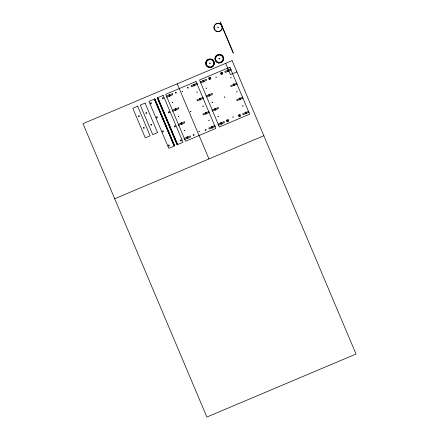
<?xml version="1.0" encoding="UTF-8"?>
<svg xmlns="http://www.w3.org/2000/svg" width="439" height="439" viewBox="0 0 439 439"><rect width="100%" height="100%" fill="white"/><g stroke="black" fill="none" stroke-linecap="round" stroke-linejoin="round"><path stroke-width="0.66" d="M222.167 26.433L222.408 26.752L221.969 26.488M161.843 107.665L161.98 107.989M161.075 114.48L160.915 114.184M162.639 118.19L162.501 117.893M221.519 25.424C221.371 24.754 220.213 23.476 219.083 23.821C218.161 22.746 216.948 24.008 215.829 23.893C215.099 24.985 214.441 25.484 214.095 26.543C214.139 27.481 213.793 28.634 214.583 29.161C215.044 31.103 217.261 31.795 219.121 31.416C221.174 30.9 222.222 28.952 222.315 27.234M170.617 128.446L170.755 128.77M169.849 135.261L169.69 134.965M230.294 46.205L230.431 46.523M156.048 102.616L155.916 102.309M158.397 99.505L158.534 99.823M159.648 102.474L159.785 102.792M163.412 111.38L163.549 111.698M223.083 29.133L223.221 29.457M164.976 115.089L165.113 115.413M163.253 119.688L163.11 119.381M164.823 123.397L164.663 123.096M168.428 123.255L168.56 123.573M228.099 41.008L228.236 41.332M168.269 131.563L168.126 131.256M172.187 132.161L172.324 132.479M231.863 49.914L231.995 50.238M177.202 144.036L177.34 144.354M222.375 26.774C221.772 26.527 222.063 27.838 222.145 26.905M157.771 98.018L157.908 98.341M220.894 23.936L221.026 24.26M222.458 27.646L222.595 27.97M159.966 103.214L160.098 103.538M158.232 107.818L158.111 107.506M161.217 106.183L161.354 106.507M224.653 32.843L224.79 33.166M159.483 110.787L159.362 110.474M226.848 38.039L226.985 38.363M161.678 115.984L161.557 115.666M229.668 44.718L229.806 45.041M164.499 122.662L164.378 122.349M167.171 120.286L167.308 120.604M231.232 48.427L231.369 48.751M166.694 127.859L166.573 127.54M167.007 128.6L166.886 128.287M169.992 126.964L170.129 127.288M233.114 52.883L233.252 53.207M171.561 130.674L171.698 130.998M170.453 136.765L170.321 136.452M173.756 135.87L173.888 136.194M172.022 140.48L171.885 140.162M173.273 143.449L173.153 143.13M175.946 141.067L176.083 141.385M158.002 107.956L158.155 108.318M226.156 35.669L225.97 35.323M160.197 113.147L160.35 113.514M166.48 117.915L166.293 117.57M175.254 138.697L175.068 138.351M223.402 29.874L223.533 30.198M224.027 31.361L224.164 31.679M155.11 100.388L154.978 100.081M155.735 101.875L155.604 101.568M156.493 103.5L156.224 102.858M156.674 104.098L156.531 103.796M159.231 101.568L159.088 102.024L159.511 102.238M159.335 101.727L159.472 102.051M225.904 35.811L226.041 36.135M226.222 36.552L226.354 36.876M157.93 107.067L157.799 106.759M158.056 107.209L158.139 106.765L157.727 106.578M160.8 105.283L160.658 105.733L161.08 105.947M227.473 39.521L227.611 39.845M158.688 108.691L158.413 108.054M161.53 106.924L161.667 107.248M228.412 41.749L228.549 42.073M160.12 112.263L159.994 111.956M160.251 112.406L160.334 111.961L159.922 111.775M162.787 109.893L162.918 110.216M163.725 112.121L163.862 112.444M164.246 113.443L164.104 113.899L164.526 114.113M164.351 113.602L164.488 113.926M162.94 118.942L162.798 118.64M166.233 118.058L166.37 118.382M232.802 52.142L232.939 52.46M166.441 118.64L166.299 119.095L166.721 119.309M166.546 118.799L166.683 119.123M165.135 124.138L164.993 123.831M165.267 124.281L164.998 123.639M167.797 121.768L167.934 122.091M165.448 124.879L165.305 124.577M168.005 122.349L167.868 122.805L168.291 123.019M168.115 122.508L168.247 122.832M168.741 123.996L168.878 124.319M166.836 127.99L166.913 127.546L166.502 127.359M167.33 129.335L167.188 129.028M167.462 129.472L167.193 128.836M168.9 133.044L168.768 132.737M170.283 136.156L169.981 135.519M173.021 134.224L172.878 134.68L173.301 134.894M173.125 134.383L173.262 134.707M171.72 139.728L171.572 139.421M174.59 137.939L174.448 138.389L174.87 138.603M172.478 141.347L172.176 140.716M175.007 138.839L175.145 139.163M175.216 139.421L175.073 139.876L175.496 140.09M175.32 139.58L175.457 139.904M173.91 144.919L173.784 144.612M174.042 145.062L174.124 144.618L173.712 144.431M176.577 142.549L176.708 142.873M174.223 145.666L174.08 145.358M176.78 143.136L176.643 143.586L177.065 143.8M224.57 31.97L224.4 31.613M154.555 99.79L154.709 100.152M158.314 98.627L158.183 98.259M155.807 102.759L155.96 103.121M159.884 102.336L159.714 101.985M228.335 40.876L228.165 40.52M229.586 43.845L229.432 43.483M159.571 111.665L159.725 112.027M162.704 109.02L162.551 108.658M231.155 47.555L230.985 47.198M231.781 49.042L231.627 48.68M161.761 116.862L161.914 117.224M164.894 114.217L164.729 113.86M233.345 52.751L233.175 52.395M167.089 119.408L166.919 119.051M164.581 123.54L164.735 123.902M168.658 123.123L168.488 122.766M166.776 128.737L166.93 129.099M168.346 132.446L168.499 132.808M171.479 129.801L171.309 129.445M168.971 133.933L169.125 134.296M170.541 137.643L170.694 138.005M173.674 134.998L173.504 134.641M171.792 140.612L171.945 140.974M173.361 144.321L173.515 144.683M220.263 22.455L220.4 22.773M220.581 23.196L220.713 23.519M221.179 24.699L221.344 25.001M222.771 28.392L222.908 28.711M223.714 30.615L223.846 30.939M224.966 33.584L225.103 33.907M225.591 35.071L225.728 35.394M154.901 99.807L155.005 99.346L154.594 99.154M155.527 101.288L155.642 100.855L155.252 100.635M227.786 40.267L227.923 40.586M158.605 100.087L158.463 100.536L158.885 100.756M159.022 100.986L159.159 101.31M156.35 103.368L156.218 103.05M229.043 43.236L229.174 43.554M159.544 102.314L159.401 102.764L159.829 102.978M156.975 104.85L156.827 104.537M157.096 105.003L157.211 104.564L156.816 104.345M160.169 103.796L160.032 104.252L160.454 104.466M229.981 45.458L230.118 45.782M160.592 104.696L160.729 105.02M160.904 105.442L161.042 105.761M158.347 107.972L158.474 107.56L158.073 107.314M158.545 108.565L158.408 108.246M158.858 109.306L158.72 108.987M159.17 110.046L159.022 109.734M159.291 110.2L159.406 109.761L159.011 109.541M162.051 108.252L161.909 108.702L162.331 108.916M162.364 108.993L162.221 109.443L162.649 109.662M159.917 111.682L160.021 111.221L159.637 111.029M232.176 50.655L232.313 50.979M232.489 51.401L232.626 51.72M162.99 110.474L162.853 110.93L163.275 111.144M163.099 110.633L163.231 110.957M160.422 113.015L160.306 112.697M160.542 113.169L160.658 112.73L160.268 112.51M160.855 113.91L160.608 113.251M163.621 111.961L163.478 112.411L163.901 112.631M163.934 112.702L163.791 113.158L164.213 113.372M164.038 112.861L164.175 113.185M161.365 115.243L161.217 114.93M164.559 114.189L164.416 114.639L164.839 114.853M162.112 116.878L162.238 116.472L161.832 116.22M162.304 117.471L162.183 117.153M162.425 117.619L162.529 117.158L162.117 116.972M165.289 115.83L165.426 116.154M162.737 118.36L162.853 117.926L162.457 117.707M165.81 117.158L165.673 117.608L166.096 117.822M165.92 117.317L166.052 117.636M166.129 117.899L165.986 118.354L166.408 118.568M163.56 120.44L163.423 120.121M163.676 120.588L163.78 120.127L163.368 119.94M163.873 121.18L163.752 120.862M164.301 122.075L164.422 121.636L164.027 121.416M167.38 120.868L167.237 121.323L167.66 121.537M168.318 123.096L168.181 123.546L168.603 123.76M165.75 125.631L165.618 125.318M165.871 125.784L165.986 125.345L165.591 125.126M168.949 124.577L168.806 125.033L169.229 125.247M169.366 125.477L169.503 125.801M169.575 126.064L169.432 126.514L169.855 126.728M169.679 126.223L169.816 126.542M167.122 128.753L167.226 128.292L166.815 128.1M170.305 127.705L170.442 128.029M167.945 130.827L167.813 130.515M170.826 129.033L170.689 129.483L171.111 129.697M171.139 129.774L171.001 130.229L171.424 130.443M168.691 132.463L168.817 132.057L168.417 131.81M171.77 131.256L171.627 131.711L172.05 131.925M169.202 133.796L169.081 133.478M169.317 133.95L169.432 133.511L169.042 133.291M169.63 134.691L169.383 134.032M172.395 132.743L172.253 133.198L172.675 133.412M172.5 132.902L172.637 133.226M172.812 133.643L172.95 133.966M170.14 136.024L170.008 135.706M173.334 134.971L173.191 135.421L173.619 135.635M170.886 137.659L170.99 137.198L170.606 137.001M171.078 138.252L170.963 137.934M171.512 139.141L171.627 138.708L171.237 138.488M174.695 138.098L174.832 138.417M172.335 141.221L172.198 140.903M172.648 141.962L172.516 141.643M173.081 142.856L173.196 142.417L172.801 142.198M176.154 141.649L176.012 142.104L176.44 142.318M176.89 143.295L177.021 143.613M220.828 23.053L220.658 22.702M221.454 24.535L221.3 24.183M221.766 25.281L221.58 24.935M223.017 28.25L222.853 27.898M225.212 33.446L225.026 33.095M225.838 34.928L225.69 34.571M226.782 37.156L226.595 36.81M228.033 40.125L227.868 39.773M230.228 45.321L230.058 44.965M230.541 46.062L230.354 45.716M156.119 103.5L156.273 103.862M156.75 104.987L156.904 105.349M157.376 106.468L157.53 106.831M161.151 105.3L160.981 104.948M158.314 108.696L158.468 109.059M161.777 106.781L161.629 106.425M162.09 107.522L161.909 107.176M163.346 110.491L163.176 110.14M161.135 115.375L161.289 115.737M165.541 115.687L165.355 115.342M162.704 119.084L162.858 119.452M166.167 117.175L166.013 116.818M163.33 120.571L163.484 120.934M164.899 124.281L165.053 124.649M168.362 122.371L168.208 122.015M166.151 127.25L166.304 127.617M169.926 126.081L169.756 125.73M170.552 127.562L170.403 127.206M170.87 128.309L170.683 127.958M167.72 130.959L167.874 131.327M172.121 131.277L171.951 130.921M169.909 136.156L170.063 136.524M174.316 136.469L174.129 136.123M174.941 137.956L174.771 137.605M172.104 141.353L172.258 141.715M175.88 140.184L175.699 139.838M177.136 143.152L176.966 142.796M221.832 26.164L222.063 26.033M224.34 32.102L224.477 32.426M225.278 34.33L225.416 34.648M226.535 37.299L226.667 37.617M227.161 38.78L227.298 39.104M228.724 42.49L228.862 42.813M229.356 43.977L229.487 44.301M154.769 99.664L154.632 99.346M157.661 97.859L157.524 98.314L157.947 98.528M155.192 100.564L155.318 100.087L154.907 99.9M157.98 98.599L157.837 99.055L158.259 99.269M158.084 98.759L158.221 99.082M230.607 46.946L230.744 47.269M155.395 101.151L155.263 100.827M158.292 99.346L158.15 99.796L158.572 100.01M230.919 47.686L231.057 48.01M155.818 102.051L155.955 101.596L155.532 101.382M158.709 100.246L158.847 100.569M156.13 102.792L156.284 102.369L155.878 102.117M158.918 100.827L158.775 101.283L159.198 101.497M231.551 49.173L231.682 49.492M156.756 104.279L156.91 103.851L156.476 103.609M159.856 103.055L159.719 103.505L160.142 103.725M157.277 105.601L157.173 105.278M157.381 105.761L157.524 105.311L157.102 105.091M160.279 103.955L160.411 104.279M157.59 106.342L157.453 106.024M157.694 106.501L157.848 106.079L157.447 105.832M160.482 104.537L160.345 104.992L160.767 105.206M161.113 106.024L160.97 106.474L161.393 106.693M161.426 106.765L161.283 107.22L161.706 107.434M158.951 109.47L159.094 109.02L158.671 108.806M161.739 107.506L161.596 107.961L162.018 108.175M162.156 108.411L162.293 108.729M159.576 110.957L159.719 110.502L159.297 110.288M162.468 109.152L162.606 109.476M159.785 111.539L159.648 111.221M162.677 109.734L162.54 110.189L162.962 110.403M163.303 111.221L163.165 111.671L163.588 111.885M160.723 113.767L160.603 113.443M161.146 114.667L161.283 114.217L160.861 114.003M161.459 115.413L161.607 114.985L161.206 114.738M161.772 116.154L161.914 115.698L161.492 115.484M164.663 114.349L164.801 114.667M161.98 116.736L161.843 116.412M164.872 114.93L164.729 115.38L165.152 115.6M165.185 115.671L165.042 116.126L165.47 116.34M165.498 116.412L165.36 116.867L165.783 117.081M165.607 116.571L165.739 116.895M163.023 119.123L163.176 118.695L162.803 118.448M163.341 119.863L163.467 119.386L163.056 119.194M163.966 121.351L164.104 120.895L163.681 120.681M166.754 119.381L166.611 119.836L167.034 120.05M166.858 119.54L166.996 119.863M164.175 121.932L164.038 121.608M167.067 120.127L166.924 120.577L167.347 120.791M164.592 122.832L164.735 122.377L164.312 122.163M167.484 121.027L167.621 121.351M164.905 123.573L165.059 123.15L164.652 122.904M167.693 121.608L167.55 122.064L167.978 122.278M165.53 125.06L165.662 124.577L165.251 124.391M168.631 123.836L168.494 124.292L168.916 124.506M166.052 126.383L165.931 126.059M166.161 126.542L166.299 126.092L165.876 125.878M169.053 124.736L169.191 125.06M166.365 127.129L166.233 126.805M166.474 127.288L166.622 126.86L166.222 126.613M169.262 125.318L169.119 125.773L169.542 125.988M169.888 126.805L169.745 127.261L170.167 127.475M170.2 127.546L170.058 128.001L170.48 128.215M167.621 130.098L167.5 129.768M167.725 130.257L167.868 129.801L167.446 129.587M170.513 128.287L170.37 128.742L170.798 128.956M168.038 130.998L168.181 130.542L167.786 130.323M170.936 129.192L171.067 129.51M168.351 131.738L168.494 131.283L168.071 131.069M171.248 129.933L171.38 130.257M168.56 132.32L168.422 132.002M171.451 130.515L171.314 130.97L171.737 131.184M168.982 133.226L169.108 132.743L168.697 132.556M171.874 131.415L172.011 131.738M172.083 132.002L171.94 132.452L172.362 132.666M169.503 134.548L169.377 134.224M169.92 135.448L170.063 134.998L169.641 134.784M172.708 133.483L172.565 133.939L172.988 134.153M170.546 136.935L170.689 136.48L170.266 136.266M173.438 135.13L173.575 135.448M170.755 137.517L170.617 137.193M173.646 135.711L173.509 136.167L173.932 136.381M171.172 138.417L171.314 137.967L170.892 137.753M173.959 136.452L173.822 136.908L174.245 137.122M174.069 136.611L174.201 136.935M171.38 139.004L171.276 138.675M174.278 137.193L174.135 137.648L174.557 137.862M174.382 137.358L174.519 137.676M171.803 139.904L171.951 139.476L171.517 139.234M172.115 140.645L172.242 140.167L171.83 139.975M174.903 138.68L174.76 139.136L175.183 139.35M172.741 142.132L172.884 141.676L172.461 141.462M175.529 140.167L175.386 140.617L175.809 140.831M175.633 140.326L175.77 140.645M172.95 142.713L172.812 142.39M175.841 140.908L175.699 141.358L176.121 141.572M173.367 143.613L173.498 143.136L173.087 142.944M176.258 141.808L176.396 142.132M173.575 144.195L173.438 143.877M173.679 144.354L173.833 143.932L173.427 143.685M176.467 142.39L176.33 142.845L176.752 143.059M174.31 145.841L174.459 145.413L174.058 145.166M177.098 143.877L176.955 144.327L177.378 144.546M223.632 29.742L223.495 29.375M224.258 31.229L224.12 30.862M226.453 36.421L226.315 36.058M227.078 37.908L226.925 37.545M228.648 41.617L228.478 41.261M228.96 42.358L228.79 42.001M229.273 43.104L229.12 42.742M231.468 48.295L231.331 47.933M232.407 50.523L232.253 50.161M233.032 52.011L232.9 51.643M154.868 100.531L155.022 100.893M155.494 102.018L155.647 102.38M159.571 101.596L159.434 101.228M160.197 103.083L160.043 102.721M157.063 105.728L157.217 106.09M160.509 103.823L160.356 103.461M157.689 107.209L157.842 107.577M158.94 110.178L159.094 110.546M162.392 108.274L162.254 107.912M159.884 112.406L160.037 112.768M160.509 113.893L160.663 114.255M163.956 111.989L163.824 111.621M164.581 113.471L164.449 113.108M162.392 118.343L162.545 118.706M166.776 118.667L166.644 118.3M164.268 122.799L164.422 123.161M168.971 123.864L168.801 123.507M169.284 124.605L169.114 124.248M166.463 127.99L166.617 128.358M167.089 129.478L167.243 129.84M171.792 130.542L171.638 130.18M168.658 133.187L168.812 133.555M169.284 134.674L169.438 135.036M172.73 132.77L172.582 132.408M173.361 134.252L173.224 133.89M173.987 135.739L173.849 135.371M171.166 139.125L171.32 139.492M171.479 139.871L171.633 140.233M175.551 139.448L175.419 139.081M172.73 142.84L172.884 143.202M176.182 140.935L176.044 140.568M173.048 143.58L173.202 143.943M173.674 145.062L173.828 145.43M221.936 25.665L221.657 25.742M220.482 22.329L220.345 21.961M221.108 23.81L220.971 23.443M222.677 27.525L222.54 27.152M223.303 29.007L223.166 28.639M223.928 30.494L223.775 30.126M224.867 32.716L224.73 32.349M225.498 34.204L225.361 33.836M227.375 38.659L227.237 38.286M227.687 39.4L227.55 39.027M229.882 44.597L229.745 44.224M230.826 46.819L230.705 46.446M232.077 49.788L231.924 49.426M232.703 51.275L232.549 50.913M158.611 99.379L158.474 99.011M155.181 101.272L155.335 101.639M158.923 100.119L158.786 99.752M159.242 100.86L159.105 100.493M156.432 104.241L156.586 104.608M160.806 104.575L160.669 104.202M161.431 106.057L161.294 105.689M158.627 109.437L158.781 109.799M159.258 110.924L159.412 111.287M163.001 109.766L162.864 109.399M163.626 111.254L163.489 110.886M164.252 112.735L164.098 112.373M160.822 114.634L160.976 114.996M161.448 116.115L161.601 116.483M165.196 114.963L165.059 114.595M162.079 117.603L162.232 117.965M165.821 116.45L165.684 116.077M163.017 119.831L163.171 120.193M163.643 121.312L163.796 121.674M167.385 120.16L167.254 119.792M163.956 122.053L164.109 122.421M167.703 120.901L167.566 120.533M168.016 121.641L167.879 121.274M165.212 125.022L165.366 125.389M165.525 125.768L165.679 126.13M165.838 126.509L165.991 126.871M169.58 125.356L169.443 124.983M170.211 126.838L170.074 126.47M167.407 130.218L167.561 130.586M171.15 129.066L171.029 128.693M168.033 131.705L168.186 132.068M172.401 132.035L172.247 131.673M173.032 133.522L172.878 133.154M169.597 135.415L169.75 135.777M170.228 136.902L170.381 137.264M170.853 138.384L171.007 138.746M174.596 137.231L174.459 136.858M172.417 142.093L172.571 142.461M176.478 141.682L176.341 141.314M176.791 142.428L176.654 142.055M177.416 143.91L177.279 143.542M236.879 71.892L230.437 74.614L225.679 63.348M184.226 138.472L190.191 135.947L190.603 136.913L184.632 139.432M114.7 198.757L263.839 135.739M177.235 83.816L208.953 158.929M184.095 138.236L184.687 139.646M208.366 66.772C208.81 67.644 210.04 67.162 211.027 67.304C211.472 67.096 211.614 66.629 212.454 66.821C212.652 66.141 212.937 65.877 213.491 65.718C213.584 64.945 213.798 64.709 214.056 64.226C214.265 63.595 213.831 63.128 214.199 62.59C213.914 61.932 213.557 61.701 213.634 61.059C213.167 60.428 212.564 60.626 212.476 59.704C211.093 59.753 209.968 58.491 208.887 59.759C207.482 59.276 207.032 61.01 206.154 61.559C205.754 63.507 205.787 66.119 208.366 66.772M217.651 62.201C218.024 63.046 219.401 62.618 220.312 62.717C220.718 62.557 220.905 62.031 221.728 62.256C221.909 61.592 222.172 61.295 222.814 61.136C223.001 60.357 222.869 60.022 223.467 59.633C223.33 58.87 223.253 58.568 223.467 58.025C223.204 57.322 222.88 57.103 222.886 56.521C222.513 55.879 221.86 56.038 221.788 55.182C220.471 55.16 219.27 53.937 218.221 55.171C216.69 54.694 216.334 56.45 215.247 57.213C215.587 57.953 215.297 58.151 214.962 58.864C215.489 59.364 215.489 59.786 215.253 60.357C216.443 60.922 216.01 62.14 217.651 62.201M221.7 26.296L221.706 26.247M150.336 103.165C151.521 105.612 152.108 101.063 150.336 103.165M156.284 117.246C157.294 119.699 158.27 115.243 156.284 117.208M162.403 98.062C163.456 100.526 164.373 96.004 162.403 98.062M162.232 131.327C163.412 133.78 164.027 129.231 162.232 131.327M168.351 112.148C169.47 114.601 170.25 110.052 168.351 112.148M168.175 145.413C169.229 147.877 170.151 143.339 168.175 145.413M174.299 126.229C175.287 128.676 176.335 124.232 174.305 126.191M180.248 140.315C181.329 142.763 182.223 138.219 180.248 140.315M209.628 63.249C210.352 64.577 210.605 62.02 209.628 63.211M218.907 58.678C219.648 60 219.873 57.449 218.913 58.639M138.406 116.137C139.3 118.031 139.915 114.486 138.411 116.099M143.366 127.875C144.31 129.757 144.804 126.185 143.372 127.837M145.863 112.988C146.78 114.903 147.29 111.303 145.863 112.988M150.818 124.725C151.658 126.63 152.355 123.09 150.824 124.687M172.291 102.457L172.801 102.507L172.291 102.457M175.359 92.717C176.269 94.621 176.857 90.999 175.359 92.717M178.234 116.538L178.75 116.587L178.239 116.522M182.103 91.394L182.613 91.444L182.103 91.378M184.182 130.624L184.698 130.674L184.188 130.608M187.288 87.674C188.15 89.583 188.786 86.044 187.294 87.635M190.526 111.347L191.042 111.396L190.526 111.33M193.198 134.965C194.181 136.864 194.565 133.258 193.198 134.965M196.87 92.069L197.38 92.135L196.875 92.036M198.949 131.299L199.465 131.349L198.955 131.283M202.813 106.156L203.328 106.205L202.813 106.156M206.111 88.168L206.626 88.212L206.116 88.146M205.128 129.928C206.039 131.837 206.571 128.248 205.128 129.928M209.178 78.427C210.045 80.315 210.725 76.787 209.183 78.389M208.761 120.237L209.277 120.286L208.766 120.22M212.059 102.249L212.569 102.298L212.059 102.249M217.804 27.454C218.589 28.491 218.452 26.395 217.81 27.41M215.922 77.105L216.432 77.171L215.928 77.066M218.007 116.335L218.518 116.379L218.007 116.313M221.108 73.384C222.101 75.283 222.458 71.678 221.108 73.384M224.345 97.057L224.861 97.107L224.351 97.041M227.018 120.676C227.863 122.58 228.554 119.051 227.023 120.637M230.689 77.78L231.205 77.829L230.689 77.763M232.774 117.01L233.285 117.054L232.774 117.01M236.637 91.866L237.148 91.932L236.643 91.828M238.953 115.633C239.974 117.52 240.287 113.904 238.953 115.633M242.586 105.947L243.096 105.997L242.586 105.947M232.121 60.626L82.982 123.644L206.879 417.05L356.018 354.032L232.121 60.626M154.879 98.879L148.964 101.382L168.79 148.327L174.706 145.825L154.879 98.879M163.182 95.373L157.266 97.875L177.093 144.821L183.008 142.318L163.182 95.373M196.024 81.495L165.717 94.303L185.543 141.248L215.845 128.44L196.024 81.495M229.844 67.205L199.542 80.013L219.363 126.953L249.67 114.151L229.844 67.205M137.621 106.227L132.797 108.263L145.287 137.835L150.111 135.799L137.621 106.227M145.073 103.072L140.255 105.113L152.745 134.685L157.563 132.649L145.073 103.072M210.204 77.302L208.536 78.005L209.227 79.651L210.901 78.943L210.204 77.302M222.139 72.259L220.466 72.967L221.163 74.608L222.831 73.906L222.139 72.259M169.531 94.544L168.96 94.786L169.613 96.333L170.184 96.092L169.531 94.544M194.109 84.156L193.539 84.398L194.192 85.951L194.762 85.709L194.109 84.156M203.356 80.255L202.78 80.496L203.433 82.044L204.009 81.802L203.356 80.255M227.929 69.867L227.358 70.108L228.011 71.656L228.587 71.414L227.929 69.867M172.351 93.699L166.386 96.218L166.793 97.184L172.757 94.659L172.351 93.699M196.93 83.311L190.965 85.835L191.371 86.796L197.336 84.277L196.93 83.311M206.176 79.404L200.206 81.928L200.612 82.889L206.582 80.37L206.176 79.404M230.749 69.022L224.784 71.541L225.191 72.506L231.155 69.982L230.749 69.022M175.479 108.625L174.909 108.872L175.562 110.419L176.132 110.178L175.479 108.625M200.058 98.243L199.487 98.484L200.14 100.032L200.711 99.79L200.058 98.243M209.299 94.336L208.728 94.577L209.381 96.125L209.957 95.883L209.299 94.336M233.877 83.953L233.307 84.195L233.96 85.742L234.53 85.501L233.877 83.953M178.3 107.78L172.335 110.304L172.741 111.265L178.706 108.746L178.3 107.78M202.878 97.398L196.913 99.916L197.32 100.877L203.284 98.358L202.878 97.398M212.119 93.491L206.154 96.009L206.56 96.975L212.525 94.451L212.119 93.491M236.698 83.103L230.733 85.627L231.139 86.587L237.104 84.068L236.698 83.103M181.428 122.711L180.852 122.953L181.51 124.5L182.081 124.259L181.428 122.711M206.006 112.324L205.43 112.565L206.089 114.118L206.659 113.877L206.006 112.324M215.247 108.422L214.676 108.663L215.329 110.211L215.9 109.969L215.247 108.422M239.826 98.034L239.255 98.276L239.908 99.823L240.479 99.582L239.826 98.034M184.248 121.866L178.283 124.385L178.689 125.345L184.654 122.827L184.248 121.866M208.827 111.479L202.862 114.003L203.268 114.963L209.233 112.444L208.827 111.479M218.068 107.571L212.103 110.096L212.509 111.056L218.474 108.537L218.068 107.571M242.646 97.189L236.681 99.708L237.087 100.674L243.052 98.149L242.646 97.189M187.376 136.792L186.8 137.034L187.453 138.587L188.029 138.345L187.376 136.792M211.949 126.41L211.378 126.651L212.032 128.199L212.608 127.958L211.949 126.41M221.196 122.503L220.625 122.744L221.278 124.292L221.849 124.05L221.196 122.503M228.05 119.551L226.376 120.259L227.073 121.899L228.741 121.197L228.05 119.551M239.979 114.513L238.306 115.216L239.003 116.862L240.671 116.154L239.979 114.513M245.774 112.115L245.198 112.362L245.856 113.91L246.427 113.668L245.774 112.115M214.77 125.565L208.805 128.084L209.211 129.044L215.176 126.525L214.77 125.565M224.016 121.658L218.051 124.177L218.457 125.142L224.422 122.618L224.016 121.658M248.595 111.27L242.63 113.794L243.036 114.755L249.001 112.236L248.595 111.27M217.585 31.575A4.176 4.11 -23.3 0 0 221.975 25.857A4.176 4.11 -23.3 0 0 214.819 25.018A4.176 4.11 -23.3 0 0 217.585 31.575M218.814 62.36A3.731 3.671 -23.3 0 0 222.732 57.251A3.731 3.671 -23.3 0 0 216.339 56.505A3.731 3.671 -23.3 0 0 218.814 62.36M218.721 63.051A4.434 4.363 -23.3 0 0 223.38 56.977A4.434 4.363 -23.3 0 0 215.779 56.088A4.434 4.363 -23.3 0 0 218.721 63.051M209.529 66.931A3.731 3.671 -23.3 0 0 213.447 61.828A3.731 3.671 -23.3 0 0 207.054 61.076A3.731 3.671 -23.3 0 0 209.529 66.931M209.436 67.622A4.434 4.363 -23.3 0 0 214.1 61.553A4.434 4.363 -23.3 0 0 206.5 60.659A4.434 4.363 -23.3 0 0 209.436 67.622"/></g></svg>
